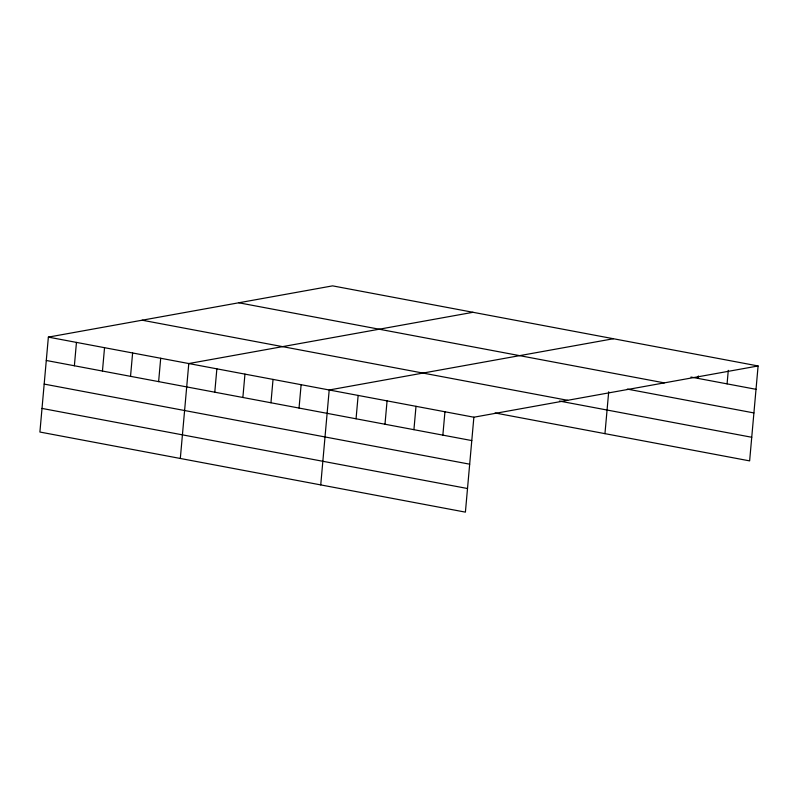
<?xml version="1.0" encoding="UTF-8"?>
<svg xmlns="http://www.w3.org/2000/svg" width="798" height="798" viewBox="0 0 798 798"><rect width="100%" height="100%" fill="white"/><g stroke="black" fill="none" stroke-linecap="round" stroke-linejoin="round"><path stroke-width="1.2" d="M758.1 365.963L332.596 285.864L48.369 337.115L39.9 432.037L465.404 512.136L473.872 417.214L758.1 365.963L749.631 460.885L495.069 412.965M74.374 365.763L76.458 342.402M102.453 371.05L104.538 347.689M130.533 376.327L132.618 352.975M158.622 381.614L160.707 358.262M180.318 458.471L188.787 363.549L473.014 312.297M214.782 392.187L216.866 368.836M242.871 397.474L244.956 374.122M270.951 402.761L273.036 379.409M299.041 408.047L301.125 384.696M320.736 484.905L329.205 389.983L613.433 338.731M356.058 418.78L358.142 395.429M384.985 424.227L387.07 400.875M413.923 429.673L416.007 406.322M442.86 435.119L444.945 411.768M604.954 433.653L608.694 391.788M698.15 378.422L698.37 375.968M727.078 383.868L728.285 370.352M690.918 377.065L756.015 389.314M238.802 302.781L664.305 382.88M627.318 389.105L753.91 412.935M142.164 320.207L567.667 400.307M559.448 401.065L751.736 437.264M48.369 337.115L473.872 417.214M46.284 360.477L471.788 440.576M44.179 384.087L469.683 464.187M42.005 408.416L467.508 488.516"/></g></svg>
